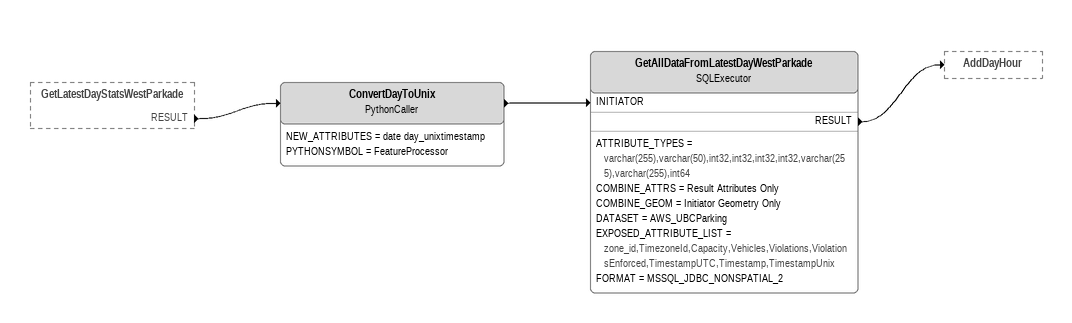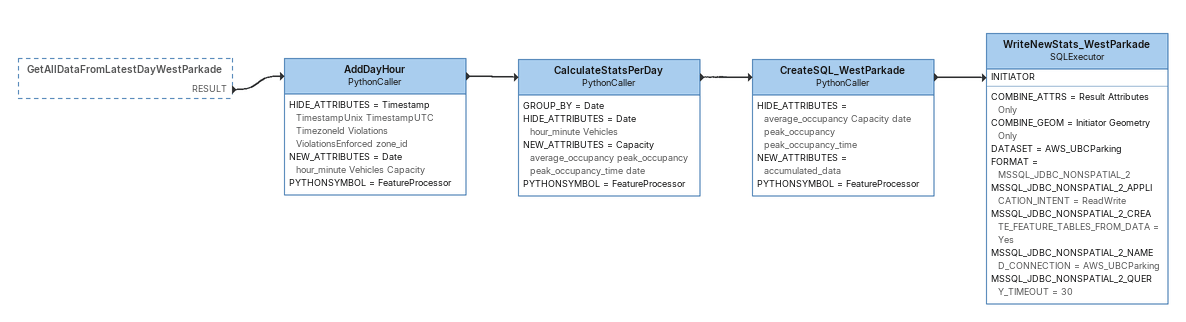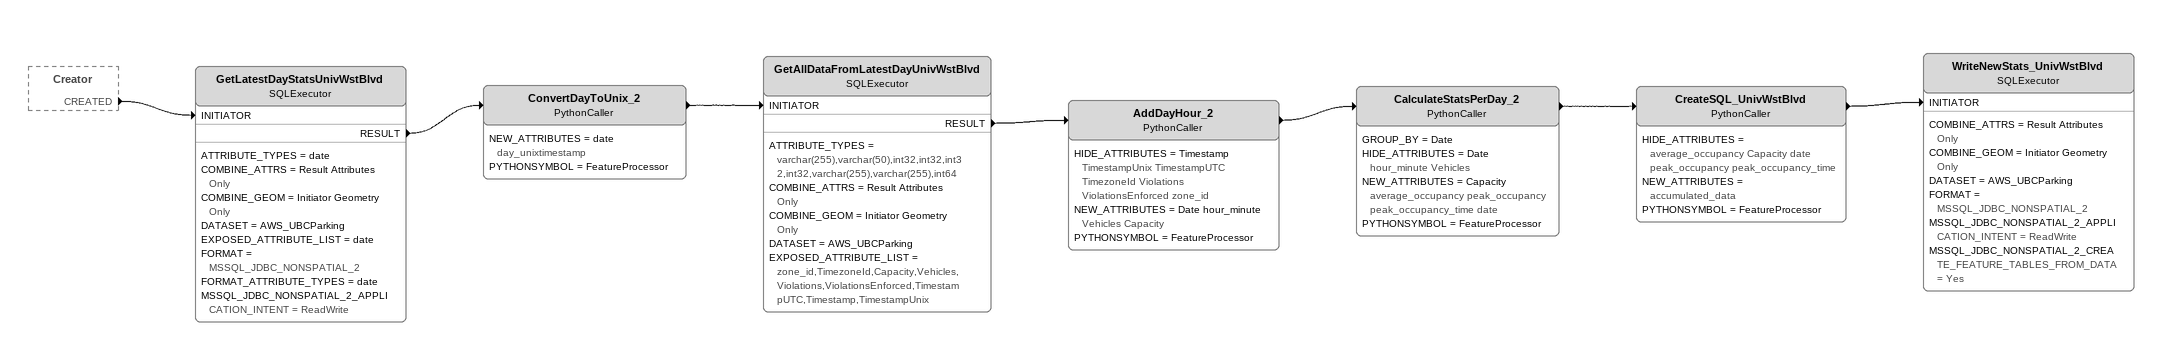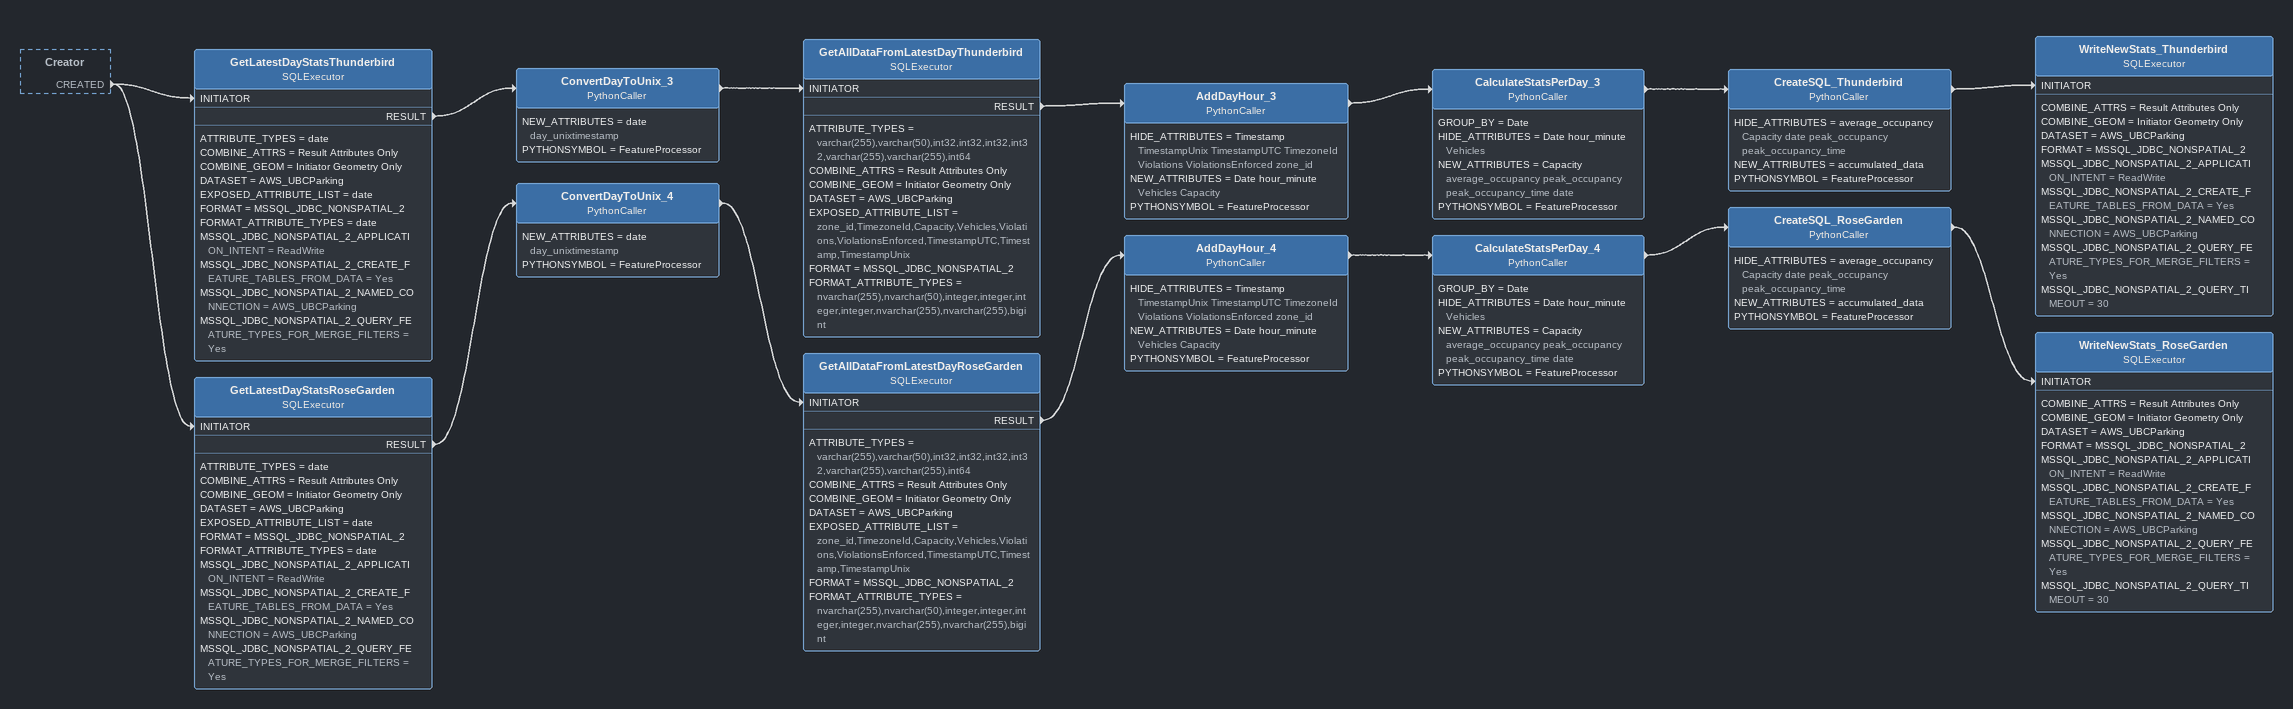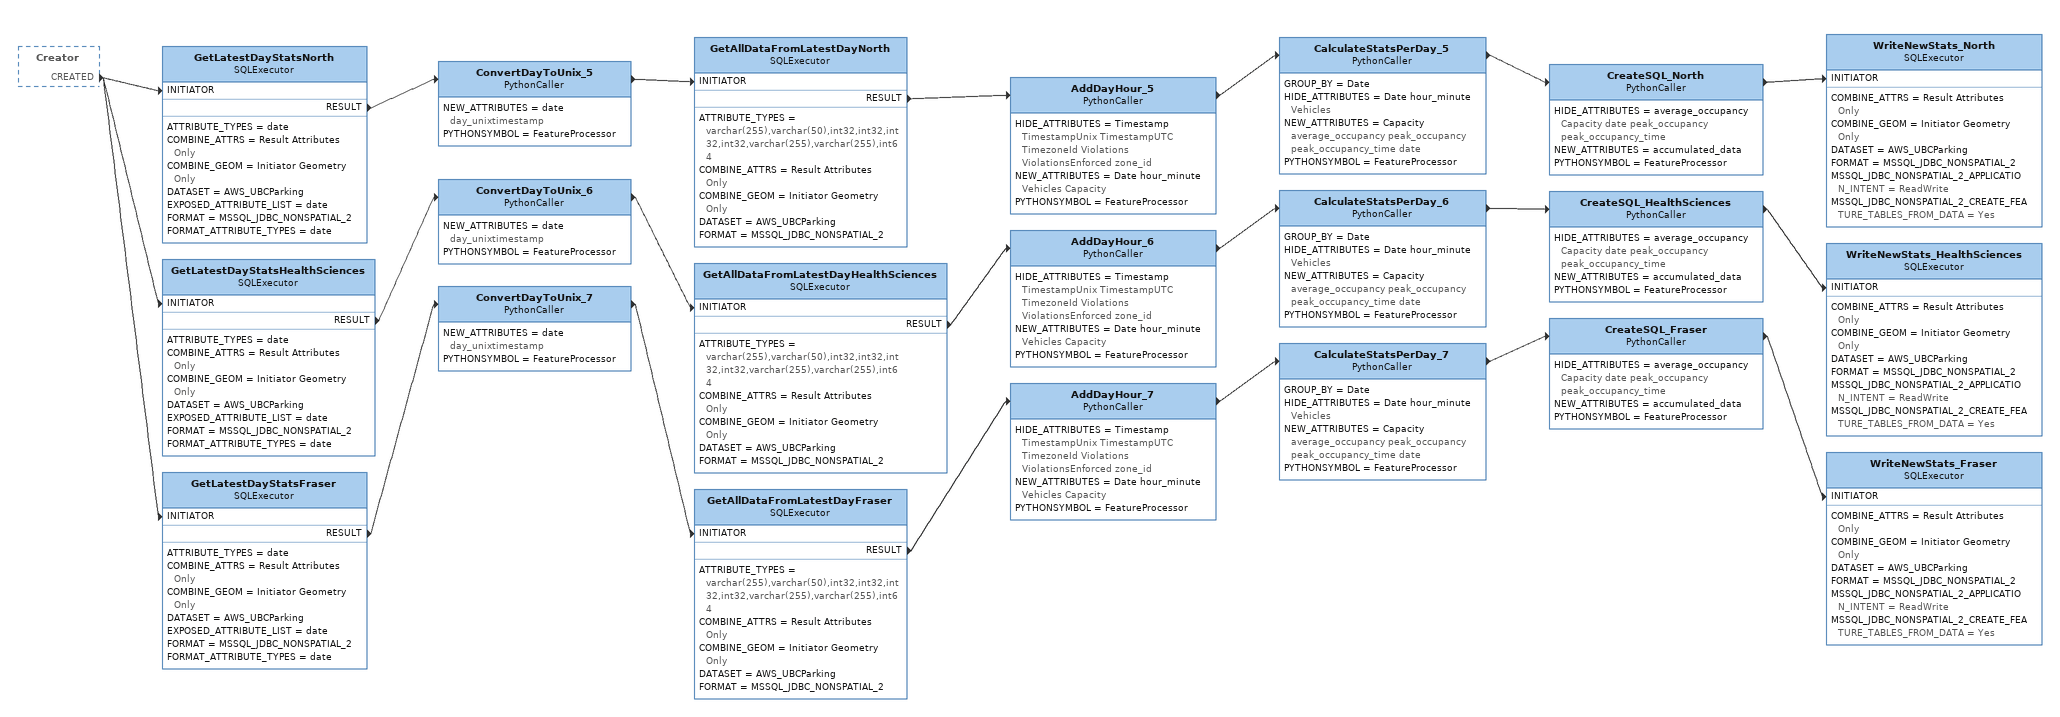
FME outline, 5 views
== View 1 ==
GetLatestDayStatsWestParkade [outside]
    RESULT -> ConvertDayToUnix
ConvertDayToUnix: PythonCaller
    NEW_ATTRIBUTES = date day_unixtimestamp
    PYTHONSYMBOL = FeatureProcessor
    -> GetAllDataFromLatestDayWestParkade [INITIATOR]
GetAllDataFromLatestDayWestParkade: SQLExecutor
    ATTRIBUTE_TYPES = varchar(255),varchar(50),int32,int32,int32,int32,varchar(255),varchar(255),int64
    COMBINE_ATTRS = Result Attributes Only
    COMBINE_GEOM = Initiator Geometry Only
    DATASET = AWS_UBCParking
    EXPOSED_ATTRIBUTE_LIST = zone_id,TimezoneId,Capacity,Vehicles,Violations,ViolationsEnforced,TimestampUTC,Timestamp,TimestampUnix
    FORMAT = MSSQL_JDBC_NONSPATIAL_2
    RESULT -> AddDayHour

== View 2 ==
GetAllDataFromLatestDayWestParkade [outside]
    RESULT -> AddDayHour
AddDayHour: PythonCaller
    HIDE_ATTRIBUTES = Timestamp TimestampUnix TimestampUTC TimezoneId Violations ViolationsEnforced zone_id
    NEW_ATTRIBUTES = Date hour_minute Vehicles Capacity
    PYTHONSYMBOL = FeatureProcessor
    -> CalculateStatsPerDay
CalculateStatsPerDay: PythonCaller
    GROUP_BY = Date
    HIDE_ATTRIBUTES = Date hour_minute Vehicles
    NEW_ATTRIBUTES = Capacity average_occupancy peak_occupancy peak_occupancy_time date
    PYTHONSYMBOL = FeatureProcessor
    -> CreateSQL_WestParkade
CreateSQL_WestParkade: PythonCaller
    HIDE_ATTRIBUTES = average_occupancy Capacity date peak_occupancy peak_occupancy_time
    NEW_ATTRIBUTES = accumulated_data
    PYTHONSYMBOL = FeatureProcessor
    -> WriteNewStats_WestParkade [INITIATOR]
WriteNewStats_WestParkade: SQLExecutor
    COMBINE_ATTRS = Result Attributes Only
    COMBINE_GEOM = Initiator Geometry Only
    DATASET = AWS_UBCParking
    FORMAT = MSSQL_JDBC_NONSPATIAL_2
    MSSQL_JDBC_NONSPATIAL_2_APPLICATION_INTENT = ReadWrite
    MSSQL_JDBC_NONSPATIAL_2_CREATE_FEATURE_TABLES_FROM_DATA = Yes
    MSSQL_JDBC_NONSPATIAL_2_NAMED_CONNECTION = AWS_UBCParking
    MSSQL_JDBC_NONSPATIAL_2_QUERY_TIMEOUT = 30

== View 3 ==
Creator [outside]
    CREATED -> GetLatestDayStatsUnivWstBlvd [INITIATOR]
GetLatestDayStatsUnivWstBlvd: SQLExecutor
    ATTRIBUTE_TYPES = date
    COMBINE_ATTRS = Result Attributes Only
    COMBINE_GEOM = Initiator Geometry Only
    DATASET = AWS_UBCParking
    EXPOSED_ATTRIBUTE_LIST = date
    FORMAT = MSSQL_JDBC_NONSPATIAL_2
    FORMAT_ATTRIBUTE_TYPES = date
    MSSQL_JDBC_NONSPATIAL_2_APPLICATION_INTENT = ReadWrite
    RESULT -> ConvertDayToUnix_2
ConvertDayToUnix_2: PythonCaller
    NEW_ATTRIBUTES = date day_unixtimestamp
    PYTHONSYMBOL = FeatureProcessor
    -> GetAllDataFromLatestDayUnivWstBlvd [INITIATOR]
GetAllDataFromLatestDayUnivWstBlvd: SQLExecutor
    ATTRIBUTE_TYPES = varchar(255),varchar(50),int32,int32,int32,int32,varchar(255),varchar(255),int64
    COMBINE_ATTRS = Result Attributes Only
    COMBINE_GEOM = Initiator Geometry Only
    DATASET = AWS_UBCParking
    EXPOSED_ATTRIBUTE_LIST = zone_id,TimezoneId,Capacity,Vehicles,Violations,ViolationsEnforced,TimestampUTC,Timestamp,TimestampUnix
    RESULT -> AddDayHour_2
AddDayHour_2: PythonCaller
    HIDE_ATTRIBUTES = Timestamp TimestampUnix TimestampUTC TimezoneId Violations ViolationsEnforced zone_id
    NEW_ATTRIBUTES = Date hour_minute Vehicles Capacity
    PYTHONSYMBOL = FeatureProcessor
    -> CalculateStatsPerDay_2
CalculateStatsPerDay_2: PythonCaller
    GROUP_BY = Date
    HIDE_ATTRIBUTES = Date hour_minute Vehicles
    NEW_ATTRIBUTES = Capacity average_occupancy peak_occupancy peak_occupancy_time date
    PYTHONSYMBOL = FeatureProcessor
    -> CreateSQL_UnivWstBlvd
CreateSQL_UnivWstBlvd: PythonCaller
    HIDE_ATTRIBUTES = average_occupancy Capacity date peak_occupancy peak_occupancy_time
    NEW_ATTRIBUTES = accumulated_data
    PYTHONSYMBOL = FeatureProcessor
    -> WriteNewStats_UnivWstBlvd [INITIATOR]
WriteNewStats_UnivWstBlvd: SQLExecutor
    COMBINE_ATTRS = Result Attributes Only
    COMBINE_GEOM = Initiator Geometry Only
    DATASET = AWS_UBCParking
    FORMAT = MSSQL_JDBC_NONSPATIAL_2
    MSSQL_JDBC_NONSPATIAL_2_APPLICATION_INTENT = ReadWrite
    MSSQL_JDBC_NONSPATIAL_2_CREATE_FEATURE_TABLES_FROM_DATA = Yes

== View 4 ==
Creator [outside]
    CREATED -> GetLatestDayStatsThunderbird [INITIATOR]
    CREATED -> GetLatestDayStatsRoseGarden [INITIATOR]
GetLatestDayStatsThunderbird: SQLExecutor
    ATTRIBUTE_TYPES = date
    COMBINE_ATTRS = Result Attributes Only
    COMBINE_GEOM = Initiator Geometry Only
    DATASET = AWS_UBCParking
    EXPOSED_ATTRIBUTE_LIST = date
    FORMAT = MSSQL_JDBC_NONSPATIAL_2
    FORMAT_ATTRIBUTE_TYPES = date
    MSSQL_JDBC_NONSPATIAL_2_APPLICATION_INTENT = ReadWrite
    MSSQL_JDBC_NONSPATIAL_2_CREATE_FEATURE_TABLES_FROM_DATA = Yes
    MSSQL_JDBC_NONSPATIAL_2_NAMED_CONNECTION = AWS_UBCParking
    MSSQL_JDBC_NONSPATIAL_2_QUERY_FEATURE_TYPES_FOR_MERGE_FILTERS = Yes
    RESULT -> ConvertDayToUnix_3
ConvertDayToUnix_3: PythonCaller
    NEW_ATTRIBUTES = date day_unixtimestamp
    PYTHONSYMBOL = FeatureProcessor
    -> GetAllDataFromLatestDayThunderbird [INITIATOR]
GetAllDataFromLatestDayThunderbird: SQLExecutor
    ATTRIBUTE_TYPES = varchar(255),varchar(50),int32,int32,int32,int32,varchar(255),varchar(255),int64
    COMBINE_ATTRS = Result Attributes Only
    COMBINE_GEOM = Initiator Geometry Only
    DATASET = AWS_UBCParking
    EXPOSED_ATTRIBUTE_LIST = zone_id,TimezoneId,Capacity,Vehicles,Violations,ViolationsEnforced,TimestampUTC,Timestamp,TimestampUnix
    FORMAT = MSSQL_JDBC_NONSPATIAL_2
    FORMAT_ATTRIBUTE_TYPES = nvarchar(255),nvarchar(50),integer,integer,integer,integer,nvarchar(255),nvarchar(255),bigint
    RESULT -> AddDayHour_3
AddDayHour_3: PythonCaller
    HIDE_ATTRIBUTES = Timestamp TimestampUnix TimestampUTC TimezoneId Violations ViolationsEnforced zone_id
    NEW_ATTRIBUTES = Date hour_minute Vehicles Capacity
    PYTHONSYMBOL = FeatureProcessor
    -> CalculateStatsPerDay_3
CalculateStatsPerDay_3: PythonCaller
    GROUP_BY = Date
    HIDE_ATTRIBUTES = Date hour_minute Vehicles
    NEW_ATTRIBUTES = Capacity average_occupancy peak_occupancy peak_occupancy_time date
    PYTHONSYMBOL = FeatureProcessor
    -> CreateSQL_Thunderbird
CreateSQL_Thunderbird: PythonCaller
    HIDE_ATTRIBUTES = average_occupancy Capacity date peak_occupancy peak_occupancy_time
    NEW_ATTRIBUTES = accumulated_data
    PYTHONSYMBOL = FeatureProcessor
    -> WriteNewStats_Thunderbird [INITIATOR]
WriteNewStats_Thunderbird: SQLExecutor
    COMBINE_ATTRS = Result Attributes Only
    COMBINE_GEOM = Initiator Geometry Only
    DATASET = AWS_UBCParking
    FORMAT = MSSQL_JDBC_NONSPATIAL_2
    MSSQL_JDBC_NONSPATIAL_2_APPLICATION_INTENT = ReadWrite
    MSSQL_JDBC_NONSPATIAL_2_CREATE_FEATURE_TABLES_FROM_DATA = Yes
    MSSQL_JDBC_NONSPATIAL_2_NAMED_CONNECTION = AWS_UBCParking
    MSSQL_JDBC_NONSPATIAL_2_QUERY_FEATURE_TYPES_FOR_MERGE_FILTERS = Yes
    MSSQL_JDBC_NONSPATIAL_2_QUERY_TIMEOUT = 30
GetLatestDayStatsRoseGarden: SQLExecutor
    ATTRIBUTE_TYPES = date
    COMBINE_ATTRS = Result Attributes Only
    COMBINE_GEOM = Initiator Geometry Only
    DATASET = AWS_UBCParking
    EXPOSED_ATTRIBUTE_LIST = date
    FORMAT = MSSQL_JDBC_NONSPATIAL_2
    FORMAT_ATTRIBUTE_TYPES = date
    MSSQL_JDBC_NONSPATIAL_2_APPLICATION_INTENT = ReadWrite
    MSSQL_JDBC_NONSPATIAL_2_CREATE_FEATURE_TABLES_FROM_DATA = Yes
    MSSQL_JDBC_NONSPATIAL_2_NAMED_CONNECTION = AWS_UBCParking
    MSSQL_JDBC_NONSPATIAL_2_QUERY_FEATURE_TYPES_FOR_MERGE_FILTERS = Yes
    RESULT -> ConvertDayToUnix_4
ConvertDayToUnix_4: PythonCaller
    NEW_ATTRIBUTES = date day_unixtimestamp
    PYTHONSYMBOL = FeatureProcessor
    -> GetAllDataFromLatestDayRoseGarden [INITIATOR]
GetAllDataFromLatestDayRoseGarden: SQLExecutor
    ATTRIBUTE_TYPES = varchar(255),varchar(50),int32,int32,int32,int32,varchar(255),varchar(255),int64
    COMBINE_ATTRS = Result Attributes Only
    COMBINE_GEOM = Initiator Geometry Only
    DATASET = AWS_UBCParking
    EXPOSED_ATTRIBUTE_LIST = zone_id,TimezoneId,Capacity,Vehicles,Violations,ViolationsEnforced,TimestampUTC,Timestamp,TimestampUnix
    FORMAT = MSSQL_JDBC_NONSPATIAL_2
    FORMAT_ATTRIBUTE_TYPES = nvarchar(255),nvarchar(50),integer,integer,integer,integer,nvarchar(255),nvarchar(255),bigint
    RESULT -> AddDayHour_4
AddDayHour_4: PythonCaller
    HIDE_ATTRIBUTES = Timestamp TimestampUnix TimestampUTC TimezoneId Violations ViolationsEnforced zone_id
    NEW_ATTRIBUTES = Date hour_minute Vehicles Capacity
    PYTHONSYMBOL = FeatureProcessor
    -> CalculateStatsPerDay_4
CalculateStatsPerDay_4: PythonCaller
    GROUP_BY = Date
    HIDE_ATTRIBUTES = Date hour_minute Vehicles
    NEW_ATTRIBUTES = Capacity average_occupancy peak_occupancy peak_occupancy_time date
    PYTHONSYMBOL = FeatureProcessor
    -> CreateSQL_RoseGarden
CreateSQL_RoseGarden: PythonCaller
    HIDE_ATTRIBUTES = average_occupancy Capacity date peak_occupancy peak_occupancy_time
    NEW_ATTRIBUTES = accumulated_data
    PYTHONSYMBOL = FeatureProcessor
    -> WriteNewStats_RoseGarden [INITIATOR]
WriteNewStats_RoseGarden: SQLExecutor
    COMBINE_ATTRS = Result Attributes Only
    COMBINE_GEOM = Initiator Geometry Only
    DATASET = AWS_UBCParking
    FORMAT = MSSQL_JDBC_NONSPATIAL_2
    MSSQL_JDBC_NONSPATIAL_2_APPLICATION_INTENT = ReadWrite
    MSSQL_JDBC_NONSPATIAL_2_CREATE_FEATURE_TABLES_FROM_DATA = Yes
    MSSQL_JDBC_NONSPATIAL_2_NAMED_CONNECTION = AWS_UBCParking
    MSSQL_JDBC_NONSPATIAL_2_QUERY_FEATURE_TYPES_FOR_MERGE_FILTERS = Yes
    MSSQL_JDBC_NONSPATIAL_2_QUERY_TIMEOUT = 30

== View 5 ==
Creator [outside]
    CREATED -> GetLatestDayStatsNorth [INITIATOR]
    CREATED -> GetLatestDayStatsHealthSciences [INITIATOR]
    CREATED -> GetLatestDayStatsFraser [INITIATOR]
GetLatestDayStatsNorth: SQLExecutor
    ATTRIBUTE_TYPES = date
    COMBINE_ATTRS = Result Attributes Only
    COMBINE_GEOM = Initiator Geometry Only
    DATASET = AWS_UBCParking
    EXPOSED_ATTRIBUTE_LIST = date
    FORMAT = MSSQL_JDBC_NONSPATIAL_2
    FORMAT_ATTRIBUTE_TYPES = date
    RESULT -> ConvertDayToUnix_5
ConvertDayToUnix_5: PythonCaller
    NEW_ATTRIBUTES = date day_unixtimestamp
    PYTHONSYMBOL = FeatureProcessor
    -> GetAllDataFromLatestDayNorth [INITIATOR]
GetAllDataFromLatestDayNorth: SQLExecutor
    ATTRIBUTE_TYPES = varchar(255),varchar(50),int32,int32,int32,int32,varchar(255),varchar(255),int64
    COMBINE_ATTRS = Result Attributes Only
    COMBINE_GEOM = Initiator Geometry Only
    DATASET = AWS_UBCParking
    FORMAT = MSSQL_JDBC_NONSPATIAL_2
    RESULT -> AddDayHour_5
AddDayHour_5: PythonCaller
    HIDE_ATTRIBUTES = Timestamp TimestampUnix TimestampUTC TimezoneId Violations ViolationsEnforced zone_id
    NEW_ATTRIBUTES = Date hour_minute Vehicles Capacity
    PYTHONSYMBOL = FeatureProcessor
    -> CalculateStatsPerDay_5
CalculateStatsPerDay_5: PythonCaller
    GROUP_BY = Date
    HIDE_ATTRIBUTES = Date hour_minute Vehicles
    NEW_ATTRIBUTES = Capacity average_occupancy peak_occupancy peak_occupancy_time date
    PYTHONSYMBOL = FeatureProcessor
    -> CreateSQL_North
CreateSQL_North: PythonCaller
    HIDE_ATTRIBUTES = average_occupancy Capacity date peak_occupancy peak_occupancy_time
    NEW_ATTRIBUTES = accumulated_data
    PYTHONSYMBOL = FeatureProcessor
    -> WriteNewStats_North [INITIATOR]
WriteNewStats_North: SQLExecutor
    COMBINE_ATTRS = Result Attributes Only
    COMBINE_GEOM = Initiator Geometry Only
    DATASET = AWS_UBCParking
    FORMAT = MSSQL_JDBC_NONSPATIAL_2
    MSSQL_JDBC_NONSPATIAL_2_APPLICATION_INTENT = ReadWrite
    MSSQL_JDBC_NONSPATIAL_2_CREATE_FEATURE_TABLES_FROM_DATA = Yes
GetLatestDayStatsHealthSciences: SQLExecutor
    ATTRIBUTE_TYPES = date
    COMBINE_ATTRS = Result Attributes Only
    COMBINE_GEOM = Initiator Geometry Only
    DATASET = AWS_UBCParking
    EXPOSED_ATTRIBUTE_LIST = date
    FORMAT = MSSQL_JDBC_NONSPATIAL_2
    FORMAT_ATTRIBUTE_TYPES = date
    RESULT -> ConvertDayToUnix_6
ConvertDayToUnix_6: PythonCaller
    NEW_ATTRIBUTES = date day_unixtimestamp
    PYTHONSYMBOL = FeatureProcessor
    -> GetAllDataFromLatestDayHealthSciences [INITIATOR]
GetAllDataFromLatestDayHealthSciences: SQLExecutor
    ATTRIBUTE_TYPES = varchar(255),varchar(50),int32,int32,int32,int32,varchar(255),varchar(255),int64
    COMBINE_ATTRS = Result Attributes Only
    COMBINE_GEOM = Initiator Geometry Only
    DATASET = AWS_UBCParking
    FORMAT = MSSQL_JDBC_NONSPATIAL_2
    RESULT -> AddDayHour_6
AddDayHour_6: PythonCaller
    HIDE_ATTRIBUTES = Timestamp TimestampUnix TimestampUTC TimezoneId Violations ViolationsEnforced zone_id
    NEW_ATTRIBUTES = Date hour_minute Vehicles Capacity
    PYTHONSYMBOL = FeatureProcessor
    -> CalculateStatsPerDay_6
CalculateStatsPerDay_6: PythonCaller
    GROUP_BY = Date
    HIDE_ATTRIBUTES = Date hour_minute Vehicles
    NEW_ATTRIBUTES = Capacity average_occupancy peak_occupancy peak_occupancy_time date
    PYTHONSYMBOL = FeatureProcessor
    -> CreateSQL_HealthSciences
CreateSQL_HealthSciences: PythonCaller
    HIDE_ATTRIBUTES = average_occupancy Capacity date peak_occupancy peak_occupancy_time
    NEW_ATTRIBUTES = accumulated_data
    PYTHONSYMBOL = FeatureProcessor
    -> WriteNewStats_HealthSciences [INITIATOR]
WriteNewStats_HealthSciences: SQLExecutor
    COMBINE_ATTRS = Result Attributes Only
    COMBINE_GEOM = Initiator Geometry Only
    DATASET = AWS_UBCParking
    FORMAT = MSSQL_JDBC_NONSPATIAL_2
    MSSQL_JDBC_NONSPATIAL_2_APPLICATION_INTENT = ReadWrite
    MSSQL_JDBC_NONSPATIAL_2_CREATE_FEATURE_TABLES_FROM_DATA = Yes
GetLatestDayStatsFraser: SQLExecutor
    ATTRIBUTE_TYPES = date
    COMBINE_ATTRS = Result Attributes Only
    COMBINE_GEOM = Initiator Geometry Only
    DATASET = AWS_UBCParking
    EXPOSED_ATTRIBUTE_LIST = date
    FORMAT = MSSQL_JDBC_NONSPATIAL_2
    FORMAT_ATTRIBUTE_TYPES = date
    RESULT -> ConvertDayToUnix_7
ConvertDayToUnix_7: PythonCaller
    NEW_ATTRIBUTES = date day_unixtimestamp
    PYTHONSYMBOL = FeatureProcessor
    -> GetAllDataFromLatestDayFraser [INITIATOR]
GetAllDataFromLatestDayFraser: SQLExecutor
    ATTRIBUTE_TYPES = varchar(255),varchar(50),int32,int32,int32,int32,varchar(255),varchar(255),int64
    COMBINE_ATTRS = Result Attributes Only
    COMBINE_GEOM = Initiator Geometry Only
    DATASET = AWS_UBCParking
    FORMAT = MSSQL_JDBC_NONSPATIAL_2
    RESULT -> AddDayHour_7
AddDayHour_7: PythonCaller
    HIDE_ATTRIBUTES = Timestamp TimestampUnix TimestampUTC TimezoneId Violations ViolationsEnforced zone_id
    NEW_ATTRIBUTES = Date hour_minute Vehicles Capacity
    PYTHONSYMBOL = FeatureProcessor
    -> CalculateStatsPerDay_7
CalculateStatsPerDay_7: PythonCaller
    GROUP_BY = Date
    HIDE_ATTRIBUTES = Date hour_minute Vehicles
    NEW_ATTRIBUTES = Capacity average_occupancy peak_occupancy peak_occupancy_time date
    PYTHONSYMBOL = FeatureProcessor
    -> CreateSQL_Fraser
CreateSQL_Fraser: PythonCaller
    HIDE_ATTRIBUTES = average_occupancy Capacity date peak_occupancy peak_occupancy_time
    NEW_ATTRIBUTES = accumulated_data
    PYTHONSYMBOL = FeatureProcessor
    -> WriteNewStats_Fraser [INITIATOR]
WriteNewStats_Fraser: SQLExecutor
    COMBINE_ATTRS = Result Attributes Only
    COMBINE_GEOM = Initiator Geometry Only
    DATASET = AWS_UBCParking
    FORMAT = MSSQL_JDBC_NONSPATIAL_2
    MSSQL_JDBC_NONSPATIAL_2_APPLICATION_INTENT = ReadWrite
    MSSQL_JDBC_NONSPATIAL_2_CREATE_FEATURE_TABLES_FROM_DATA = Yes
